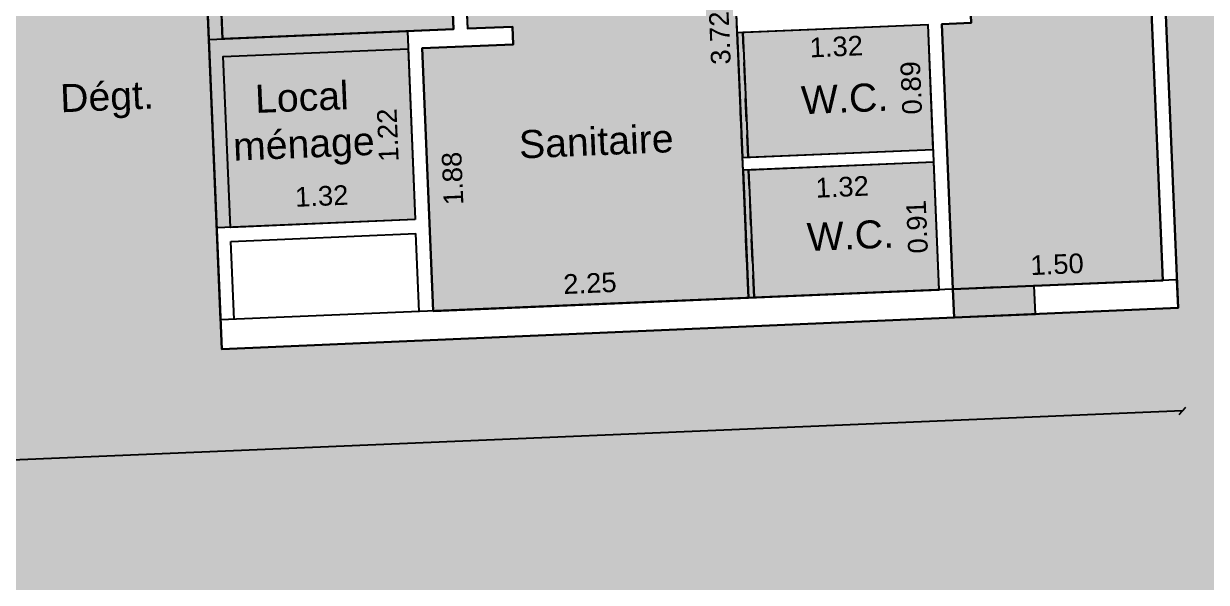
# Model space of a CAD drawing. Header units: metres. Extents: x -153 to -26, y 14 to 85.
# Drawn here: x -82.44 to -74.01, y 20.43 to 24.42 of the extents above; entities that cross this region are included whole.
import ezdxf

# ---------------------------------------------------------------- set-up
doc = ezdxf.new("R2010")
doc.units = ezdxf.units.M
doc.linetypes.add('CACHE2', pattern=[4.7625, 3.175, -1.5875])
doc.layers.get('0').update_dxf_attribs({"lineweight": 0})
for name, color, linetype in [('GEX_BAT_cloison', 2, 'Continuous'), ('GEX_BAT_linteau_cloison', 3, 'CACHE2'), ('GEX_BAT_linteau_mur', 6, 'CACHE2'), ('GEX_BAT_mur', 1, 'Continuous'), ('GEX_MEP_txt_cot_plani', 30, 'Continuous'), ('GEX_MEP_txt_designation', 7, 'Continuous')]:
    doc.layers.add(name, color=color, linetype=linetype)
for name, color, linetype, true_color in [('GEX_EDS_sdp_7-lt', 150, 'Continuous', 0x007fff), ('GEX_EDS_su_bureau', 7, 'Continuous', 0xffdf7f), ('GEX_EDS_su_circ_gene', 7, 'Continuous', 0x33cc00), ('GEX_EDS_su_loc_entretien', 7, 'Continuous', 0xb2618a), ('GEX_EDS_su_ltg', 150, 'Continuous', 0x007fff), ('GEX_EDS_su_sanitaires', 7, 'Continuous', 0xb8ffff), ('GEX_EDS_sun_bureau', 7, 'Continuous', 0xffdf7f), ('GEX_EDS_sun_circ_gene', 7, 'Continuous', 0x33cc00), ('GEX_EDS_sun_loc_entretien', 7, 'Continuous', 0xb2618a), ('GEX_EDS_sun_ltg', 150, 'Continuous', 0x007fff), ('GEX_EDS_sun_sanitaires', 7, 'Continuous', 0xb8ffff)]:
    doc.layers.add(name, color=color, linetype=linetype, true_color=true_color)
doc.styles.add('G100TXT-cote', font='swissl.ttf')
doc.styles.add('G100TXT-droit', font='swissl.ttf', dxfattribs={"height": 0.2})
doc.dimstyles.new('G100COT-attach', dxfattribs={"dimtxt": 0.14, "dimasz": 0.05, "dimexe": 0.18, "dimexo": 0.2, "dimgap": 0.09, "dimtad": 0, "dimzin": 0, "dimdsep": 46, "dimtxsty": 'G100TXT-cote', "dimblk1": 'OBLIQUE', "dimblk2": 'OBLIQUE', "dimsah": 1, "dimcen": 0.09, "dimse1": 1, "dimse2": 1, "dimclrd": 252, "dimaunit": 2, "dimadec": 3, "dimazin": 0, "dimtfac": 1, "dimtix": 1, "dimtofl": 0, "dimtmove": 0, "dimatfit": 3, "dimldrblk": 'OBLIQUE', "dimfxl": 0.18, "dimtolj": 1, "dimtzin": 0, "dimarcsym": 0})
doc.dimstyles.new('G100COT-libre', dxfattribs={"dimtxt": 0.14, "dimasz": 0.18, "dimexe": 0.18, "dimexo": 0.2, "dimgap": 0.09, "dimtad": 0, "dimzin": 0, "dimdsep": 46, "dimtxsty": 'G100TXT-cote', "dimblk1": 'OBLIQUE', "dimblk2": 'OBLIQUE', "dimsah": 1, "dimcen": 0.09, "dimse1": 1, "dimse2": 1, "dimsd1": 1, "dimsd2": 1, "dimclrd": 252, "dimaunit": 2, "dimadec": 3, "dimazin": 0, "dimtfac": 1, "dimtix": 1, "dimtofl": 0, "dimtmove": 0, "dimatfit": 3, "dimldrblk": 'OBLIQUE', "dimfxl": 0.18, "dimtolj": 1, "dimtzin": 0, "dimarcsym": 0})

# ---------------------------------------------------------------- blocks, each defined once
blk = doc.blocks.new('_OBLIQUE')
at = {"color": 0, "linetype": 'ByBlock'}
blk.add_line((-0.5, -0.5), (0.5, 0.5), dxfattribs=at)
blk = doc.blocks.new('*D47')
at = {"layer": 'GEX_MEP_txt_cot_plani', "color": 252, "lineweight": -2, "transparency": 16777216}
for p, q in [((-74.1773, 21.6547), (-86.0098, 21.1548)), ((-98.473, 20.6283), (-86.6405, 21.1282))]:
    blk.add_line(p, q, dxfattribs=at)
at = {"layer": 'GEX_MEP_txt_cot_plani', "color": 252, "lineweight": -2, "ltscale": 0.05, "transparency": 16777216, "xscale": 0.05, "yscale": 0.05, "zscale": 0.05}
for p, rotation in [((-74.1773, 21.6547), 2.419088779487464), ((-98.473, 20.6283), 182.4190887794875)]:
    blk.add_blockref('_OBLIQUE', p, dxfattribs=dict(at, rotation=rotation))
at = {"layer": 'GEX_MEP_txt_cot_plani', "color": 0, "ltscale": 0.05, "transparency": 16777216, "insert": (-86.3252, 21.1415), "char_height": 0.14, "attachment_point": 5, "rotation": 2.41909, "style": 'G100TXT-cote'}
blk.add_mtext('\\A1;24.32', dxfattribs=at)
blk = doc.blocks.new('*D115')
at = {"layer": 'GEX_MEP_txt_cot_plani', "color": 0, "ltscale": 0.05, "transparency": 16777216, "insert": (-75.0713, 22.699), "char_height": 0.14, "attachment_point": 5, "rotation": 2.40631, "style": 'G100TXT-cote'}
blk.add_mtext('\\A1;1.50', dxfattribs=at)
blk = doc.blocks.new('*D118')
at = {"layer": 'GEX_MEP_txt_cot_plani', "color": 0, "ltscale": 0.05, "transparency": 16777216, "insert": (-76.6461, 24.2517), "char_height": 0.14, "attachment_point": 5, "rotation": 2.40627, "style": 'G100TXT-cote'}
blk.add_mtext('\\A1;1.32', dxfattribs=at)
blk = doc.blocks.new('*D119')
at = {"layer": 'GEX_MEP_txt_cot_plani', "color": 0, "ltscale": 0.05, "transparency": 16777216, "insert": (-76.604, 23.251), "char_height": 0.14, "attachment_point": 5, "rotation": 2.40627, "style": 'G100TXT-cote'}
blk.add_mtext('\\A1;1.32', dxfattribs=at)
blk = doc.blocks.new('*D120')
at = {"layer": 'GEX_MEP_txt_cot_plani', "color": 0, "ltscale": 0.05, "transparency": 16777216, "insert": (-76.1108, 23.9579), "char_height": 0.14, "attachment_point": 5, "rotation": 92.40627, "style": 'G100TXT-cote'}
blk.add_mtext('\\A1;0.89', dxfattribs=at)
blk = doc.blocks.new('*D121')
at = {"layer": 'GEX_MEP_txt_cot_plani', "color": 0, "ltscale": 0.05, "transparency": 16777216, "insert": (-76.0691, 22.9667), "char_height": 0.14, "attachment_point": 5, "rotation": 92.40629, "style": 'G100TXT-cote'}
blk.add_mtext('\\A1;0.91', dxfattribs=at)
blk = doc.blocks.new('*D123')
at = {"layer": 'GEX_MEP_txt_cot_plani', "color": 0, "ltscale": 0.05, "transparency": 16777216, "insert": (-79.3817, 23.311), "char_height": 0.14, "attachment_point": 5, "rotation": 92.40628, "style": 'G100TXT-cote'}
blk.add_mtext('\\A1;1.88', dxfattribs=at)
blk = doc.blocks.new('*D124')
at = {"layer": 'GEX_MEP_txt_cot_plani', "color": 0, "ltscale": 0.05, "transparency": 16777216, "insert": (-79.8446, 23.6203), "char_height": 0.14, "attachment_point": 5, "rotation": 92.40623, "style": 'G100TXT-cote'}
blk.add_mtext('\\A1;1.22', dxfattribs=at)
blk = doc.blocks.new('*D125')
at = {"layer": 'GEX_MEP_txt_cot_plani', "color": 0, "ltscale": 0.05, "transparency": 16777216, "insert": (-80.3156, 23.1859), "char_height": 0.14, "attachment_point": 5, "rotation": 2.40629, "style": 'G100TXT-cote'}
blk.add_mtext('\\A1;1.32', dxfattribs=at)
blk = doc.blocks.new('*D126')
at = {"layer": 'GEX_MEP_txt_cot_plani', "color": 0, "ltscale": 0.05, "transparency": 16777216, "insert": (-77.4753, 24.3133), "char_height": 0.14, "attachment_point": 5, "rotation": 92.40629, "style": 'G100TXT-cote'}
blk.add_mtext('\\A1;3.72', dxfattribs=at)
blk = doc.blocks.new('*D127')
at = {"layer": 'GEX_MEP_txt_cot_plani', "color": 0, "ltscale": 0.05, "transparency": 16777216, "insert": (-79.6383, 26.1319), "char_height": 0.14, "attachment_point": 5, "rotation": 92.40631, "style": 'G100TXT-cote'}
blk.add_mtext('\\A1;3.53', dxfattribs=at)
blk = doc.blocks.new('*D133')
at = {"layer": 'GEX_MEP_txt_cot_plani', "color": 0, "ltscale": 0.05, "transparency": 16777216, "insert": (-74.5661, 25.3427), "char_height": 0.14, "attachment_point": 5, "rotation": 92.40629, "style": 'G100TXT-cote'}
blk.add_mtext('\\A1;5.53', dxfattribs=at)
blk = doc.blocks.new('*D135')
at = {"layer": 'GEX_MEP_txt_cot_plani', "color": 0, "ltscale": 0.05, "transparency": 16777216, "insert": (-78.4028, 22.5642), "char_height": 0.14, "attachment_point": 5, "rotation": 2.40629, "style": 'G100TXT-cote'}
blk.add_mtext('\\A1;2.25', dxfattribs=at)

msp = doc.modelspace()

# ---------------------------------------------------------------- hatches: boundary and pattern name
at = {"layer": 'GEX_EDS_sdp_7-lt', "ltscale": 0.05}
msp.add_hatch(color=256, dxfattribs=at).paths.add_polyline_path([(-75.8362, 28.0576), (-74.5489, 28.1117), (-74.3166, 22.5848), (-75.8137, 22.5221), (-75.8932, 24.4125), (-75.6834, 24.4213)])
at = {"layer": 'GEX_EDS_su_bureau', "ltscale": 0.05}
h = msp.add_hatch(color=256, dxfattribs=at)
edge = h.paths.add_edge_path()
edge.add_line((-98.6128, 21.5811), (-98.5364, 19.7639))
edge.add_line((-98.5364, 19.7639), (-94.5619, 19.9333))
edge.add_line((-94.5619, 19.9333), (-94.3517, 14.9291))
edge.add_line((-94.3517, 14.9291), (-88.217, 15.1866))
edge.add_line((-88.217, 15.1866), (-88.2388, 15.7065))
edge.add_line((-88.2388, 15.7065), (-81.1201, 16.0057))
edge.add_line((-81.1201, 16.0057), (-74.426, 16.287))
edge.add_line((-74.426, 16.287), (-69.0308, 16.5137))
edge.add_line((-69.0308, 16.5137), (-63.6355, 16.7404))
edge.add_line((-63.6355, 16.7404), (-58.2403, 16.9671))
edge.add_line((-58.2403, 16.9671), (-52.8451, 17.1936))
edge.add_line((-52.8451, 17.1936), (-44.7522, 17.5339))
edge.add_line((-44.7522, 17.5339), (-40.6558, 17.7044))
edge.add_line((-40.6558, 17.7044), (-37.9582, 17.8194))
edge.add_line((-37.9582, 17.8194), (-33.9617, 17.9856))
edge.add_line((-33.9617, 17.9856), (-32.5629, 18.0444))
edge.add_line((-32.5629, 18.0444), (-31.2641, 18.1007))
edge.add_line((-31.2641, 18.1007), (-29.8654, 18.1595))
edge.add_line((-29.8654, 18.1595), (-26.0038, 18.3208))
edge.add_line((-26.0038, 18.3208), (-27.842, 26.6774))
edge.add_arc((-39.6888, 24.0714), 12.13, 12.40574, 92.40574)
edge.add_line((-40.1979, 36.1907), (-67.0658, 35.062))
edge.add_line((-67.0658, 35.062), (-67.0743, 35.2318))
edge.add_line((-67.0743, 35.2318), (-68.3119, 35.1798))
edge.add_line((-68.3119, 35.1798), (-68.3048, 35.0099))
edge.add_line((-68.3048, 35.0099), (-76.5742, 34.6625))
edge.add_line((-76.5742, 34.6625), (-76.4241, 31.089))
edge.add_line((-76.4241, 31.089), (-74.5772, 31.1666))
edge.add_line((-74.5772, 31.1666), (-74.4574, 28.3157))
edge.add_line((-74.4574, 28.3157), (-74.2083, 22.3892))
edge.add_line((-74.2083, 22.3892), (-81.0284, 22.0945))
edge.add_line((-81.0284, 22.0945), (-81.1615, 25.2617))
edge.add_line((-81.1615, 25.2617), (-82.8799, 25.1894))
edge.add_line((-82.8799, 25.1894), (-82.7468, 22.0224))
edge.add_line((-82.7468, 22.0224), (-83.0465, 22.0094))
edge.add_line((-83.0465, 22.0094), (-83.0549, 22.2086))
edge.add_line((-83.0549, 22.2086), (-84.054, 22.1666))
edge.add_line((-84.054, 22.1666), (-84.0457, 21.9678))
edge.add_line((-84.0457, 21.9678), (-93.8371, 21.5563))
edge.add_line((-93.8371, 21.5563), (-96.3349, 21.4514))
edge.add_line((-96.3349, 21.4514), (-96.3443, 21.6765))
edge.add_line((-96.3443, 21.6765), (-98.6128, 21.5811))
h.paths.add_polyline_path([(-64.0091, 29.0555), (-63.7477, 22.821), (-47.5814, 23.4986), (-47.8433, 29.7331), (-51.4301, 29.5828), (-51.4217, 29.383), (-52.4208, 29.3411), (-52.4292, 29.5409), (-57.0132, 29.3487), (-57.0006, 29.049), (-57.9998, 29.0071), (-58.0124, 29.3072)], flags=16)
edge = h.paths.add_edge_path(flags=16)
edge.add_arc((-39.6079, 24.2016), 0.35, 0, 180)
edge.add_arc((-39.6079, 24.2016), 0.35, 180, 360)
edge = h.paths.add_edge_path(flags=16)
edge.add_arc((-34.4475, 24.4267), 0.35, 0, 180)
edge.add_arc((-34.4475, 24.4267), 0.35, 180, 360)
edge = h.paths.add_edge_path(flags=16)
edge.add_arc((-34.3172, 34.4951), 0.25, 180, 360)
edge.add_arc((-34.3172, 34.4951), 0.25, 0, 180)
edge = h.paths.add_edge_path(flags=16)
edge.add_arc((-27.7997, 24.6837), 0.25, 0, 180)
edge.add_arc((-27.7997, 24.6837), 0.25, 180, 360)
edge = h.paths.add_edge_path(flags=16)
edge.add_arc((-29.7944, 30.5219), 0.25, 180, 360)
edge.add_arc((-29.7944, 30.5219), 0.25, 360, 540)
edge = h.paths.add_edge_path(flags=16)
edge.add_arc((-71.9751, 22.8742), 0.25, 180, 360)
edge.add_arc((-71.9751, 22.8742), 0.25, 360, 540)
edge = h.paths.add_edge_path(flags=16)
edge.add_arc((-72.2035, 28.3094), 0.25, 180, 360)
edge.add_arc((-72.2035, 28.3094), 0.25, 0, 180)
edge = h.paths.add_edge_path(flags=16)
edge.add_arc((-40.0903, 35.8143), 0.25, 180, 360)
edge.add_arc((-40.0903, 35.8143), 0.25, 360, 540)
edge = h.paths.add_edge_path(flags=16)
edge.add_arc((-48.1852, 35.5241), 0.2, 180, 360)
edge.add_arc((-48.1852, 35.5241), 0.2, 0, 180)
edge = h.paths.add_edge_path(flags=16)
edge.add_arc((-64.371, 34.8443), 0.2, 180, 360)
edge.add_arc((-64.371, 34.8443), 0.2, 360, 540)
edge = h.paths.add_edge_path(flags=16)
edge.add_arc((-56.2781, 35.1842), 0.2, 180, 360)
edge.add_arc((-56.2781, 35.1842), 0.2, 0, 180)
edge = h.paths.add_edge_path(flags=16)
edge.add_arc((-72.4638, 34.5039), 0.2, 180, 360)
edge.add_arc((-72.4638, 34.5039), 0.2, 360, 540)
at = {"layer": 'GEX_EDS_su_circ_gene', "ltscale": 0.05}
msp.add_hatch(color=256, dxfattribs=at).paths.add_polyline_path([(-81.2694, 27.8294), (-81.1212, 24.3031), (-79.3747, 24.3765), (-79.4012, 25.006), (-79.3033, 25.0101), (-79.3489, 26.0958), (-79.4468, 26.0917), (-79.4509, 26.1897), (-79.353, 26.1938), (-79.3986, 27.2778), (-79.4965, 27.2737), (-79.5229, 27.9031), (-79.7527, 27.893)])
at = {"layer": 'GEX_EDS_su_loc_entretien', "ltscale": 0.05}
msp.add_hatch(color=256, dxfattribs=at).paths.add_polyline_path([(-81.1212, 24.3031), (-81.0647, 22.9589), (-79.648, 23.0184), (-79.7044, 24.3627)])
at = {"layer": 'GEX_EDS_su_ltg', "ltscale": 0.05}
msp.add_hatch(color=256, dxfattribs=at).paths.add_polyline_path([(-75.805, 22.3202), (-75.2258, 22.3446), (-75.2342, 22.5463), (-74.3166, 22.5848), (-74.5489, 28.1117), (-75.8362, 28.0576), (-75.6834, 24.4213), (-75.8932, 24.4125), (-75.8137, 22.5221)])
at = {"layer": 'GEX_EDS_su_sanitaires', "ltscale": 0.05}
for points in [[(-79.5992, 24.2407), (-79.5205, 22.3664), (-79.5205, 22.3662), (-77.2724, 22.4606), (-77.4286, 26.1765), (-79.3489, 26.0958), (-79.2768, 24.3806), (-78.9551, 24.3941), (-78.9498, 24.268)], [(-77.3519, 24.3512), (-77.3145, 23.4619), (-75.9537, 23.5191), (-75.9911, 24.4083), (-77.3119, 24.3528)], [(-77.3107, 23.37), (-77.2724, 22.4606), (-75.9116, 22.5178), (-75.9117, 22.518), (-75.9499, 23.4272)]]:
    msp.add_hatch(color=256, dxfattribs=at).paths.add_polyline_path(points)
at = {"layer": 'GEX_EDS_sun_bureau', "ltscale": 0.05}
h = msp.add_hatch(color=256, dxfattribs=at)
edge = h.paths.add_edge_path()
edge.add_line((-98.5134, 21.5854), (-96.3443, 21.6765))
edge.add_line((-96.3443, 21.6765), (-96.3349, 21.4514))
edge.add_line((-96.3349, 21.4514), (-93.8371, 21.5563))
edge.add_line((-93.8371, 21.5563), (-82.7468, 22.0224))
edge.add_line((-82.7468, 22.0224), (-82.8757, 25.0895))
edge.add_line((-82.8757, 25.0895), (-81.1573, 25.1617))
edge.add_line((-81.1573, 25.1617), (-81.0284, 22.0945))
edge.add_line((-81.0284, 22.0945), (-74.2083, 22.3892))
edge.add_line((-74.2083, 22.3892), (-74.4574, 28.3157))
edge.add_line((-74.4574, 28.3157), (-74.5772, 31.1666))
edge.add_line((-74.5772, 31.1666), (-76.3242, 31.0932))
edge.add_line((-76.3242, 31.0932), (-76.4743, 34.6667))
edge.add_line((-76.4743, 34.6667), (-68.3048, 35.0099))
edge.add_line((-68.3048, 35.0099), (-68.3119, 35.1798))
edge.add_line((-68.3119, 35.1798), (-67.073, 35.2318))
edge.add_line((-67.073, 35.2318), (-67.0658, 35.062))
edge.add_line((-67.0658, 35.062), (-40.1979, 36.1907))
edge.add_arc((-39.6888, 24.0714), 12.13, 12.40574, 92.40574, ccw=False)
edge.add_line((-27.842, 26.6774), (-26.0038, 18.3208))
edge.add_line((-26.0038, 18.3208), (-29.8654, 18.1595))
edge.add_line((-29.8654, 18.1595), (-31.2641, 18.1007))
edge.add_line((-31.2641, 18.1007), (-32.5629, 18.0444))
edge.add_line((-32.5629, 18.0444), (-33.9617, 17.9856))
edge.add_line((-33.9617, 17.9856), (-37.9582, 17.8194))
edge.add_line((-37.9582, 17.8194), (-40.6558, 17.7044))
edge.add_line((-40.6558, 17.7044), (-44.7522, 17.5339))
edge.add_line((-44.7522, 17.5339), (-52.8451, 17.1936))
edge.add_line((-52.8451, 17.1936), (-58.2403, 16.9671))
edge.add_line((-58.2403, 16.9671), (-63.6355, 16.7404))
edge.add_line((-63.6355, 16.7404), (-69.0308, 16.5137))
edge.add_line((-69.0308, 16.5137), (-74.426, 16.287))
edge.add_line((-74.426, 16.287), (-81.1201, 16.0057))
edge.add_line((-81.1201, 16.0057), (-88.2388, 15.7065))
edge.add_line((-88.2388, 15.7065), (-88.217, 15.1866))
edge.add_line((-88.217, 15.1866), (-94.2616, 14.9329))
edge.add_line((-94.2616, 14.9329), (-94.4757, 20.0282))
edge.add_line((-94.4757, 20.0282), (-98.4409, 19.8592))
edge.add_line((-98.4409, 19.8592), (-98.5134, 21.5854))
h.paths.add_polyline_path([(-64.0091, 29.0555), (-47.8433, 29.7331), (-47.5814, 23.4986), (-63.7477, 22.821)], flags=16)
edge = h.paths.add_edge_path(flags=16)
edge.add_arc((-72.4638, 34.5039), 0.2, 0, 180)
edge.add_arc((-72.4638, 34.5039), 0.2, 180, 360)
edge = h.paths.add_edge_path(flags=16)
edge.add_arc((-64.371, 34.8443), 0.2, 0, 180)
edge.add_arc((-64.371, 34.8443), 0.2, 180, 360)
edge = h.paths.add_edge_path(flags=16)
edge.add_arc((-56.2781, 35.1842), 0.2, 0, 180)
edge.add_arc((-56.2781, 35.1842), 0.2, 180, 360)
edge = h.paths.add_edge_path(flags=16)
edge.add_arc((-48.1852, 35.5241), 0.2, 0, 180)
edge.add_arc((-48.1852, 35.5241), 0.2, 180, 360)
edge = h.paths.add_edge_path(flags=16)
edge.add_arc((-71.9751, 22.8742), 0.25, 0, 180)
edge.add_arc((-71.9751, 22.8742), 0.25, 180, 360)
edge = h.paths.add_edge_path(flags=16)
edge.add_arc((-72.2035, 28.3094), 0.25, 0, 180)
edge.add_arc((-72.2035, 28.3094), 0.25, 180, 360)
edge = h.paths.add_edge_path(flags=16)
edge.add_arc((-34.3172, 34.4951), 0.25, 0, 180)
edge.add_arc((-34.3172, 34.4951), 0.25, 180, 360)
edge = h.paths.add_edge_path(flags=16)
edge.add_arc((-40.0903, 35.8143), 0.25, 0, 180)
edge.add_arc((-40.0903, 35.8143), 0.25, 180, 360)
edge = h.paths.add_edge_path(flags=16)
edge.add_arc((-29.7944, 30.5219), 0.25, 0, 180)
edge.add_arc((-29.7944, 30.5219), 0.25, 180, 360)
edge = h.paths.add_edge_path(flags=16)
edge.add_arc((-27.7997, 24.6837), 0.25, 0, 360)
edge = h.paths.add_edge_path(flags=16)
edge.add_arc((-34.4475, 24.4267), 0.35, 0, 360)
edge = h.paths.add_edge_path(flags=16)
edge.add_arc((-39.6079, 24.2016), 0.35, 0, 360)
at = {"layer": 'GEX_EDS_sun_circ_gene', "ltscale": 0.05}
msp.add_hatch(color=256, dxfattribs=at).paths.add_polyline_path([(-81.1715, 27.8335), (-81.0233, 24.3072), (-79.3747, 24.3765), (-79.5229, 27.9031), (-79.7527, 27.893)])
at = {"layer": 'GEX_EDS_sun_loc_entretien', "ltscale": 0.05}
msp.add_hatch(color=256, dxfattribs=at).paths.add_polyline_path([(-81.018, 24.1811), (-80.9668, 22.963), (-79.648, 23.0184), (-79.6991, 24.2365)])
at = {"layer": 'GEX_EDS_sun_ltg', "ltscale": 0.05}
msp.add_hatch(color=256, dxfattribs=at).paths.add_polyline_path([(-75.8932, 24.4125), (-75.8137, 22.5221), (-75.8137, 22.5219), (-74.3166, 22.5848), (-74.5489, 28.1117), (-75.8362, 28.0576), (-75.6834, 24.4213)])
at = {"layer": 'GEX_EDS_sun_sanitaires', "ltscale": 0.05}
for points in [[(-79.5992, 24.2407), (-79.5205, 22.3664), (-79.5205, 22.3662), (-77.2724, 22.4606), (-77.4286, 26.1765), (-79.3489, 26.0958), (-79.2768, 24.3806), (-78.9551, 24.3941), (-78.9498, 24.268)], [(-77.3119, 24.3528), (-77.2746, 23.4636), (-75.9537, 23.5191), (-75.9911, 24.4083)], [(-77.2707, 23.3717), (-77.2325, 22.4623), (-75.9116, 22.5178), (-75.9117, 22.518), (-75.9499, 23.4272)]]:
    msp.add_hatch(color=256, dxfattribs=at).paths.add_polyline_path(points)

# ---------------------------------------------------------------- linework, layer by layer
at = {"layer": 'GEX_BAT_cloison'}
for p, q in [((-81.0233, 24.3072, 0), (-81.1106, 26.3848, 0)), ((-77.3519, 24.3512, 0), (-77.3879, 25.2078, 0)), ((-79.4015, 25.0133, 0), (-79.3747, 24.3765, 0)), ((-79.3033, 25.0101, 0), (-79.2768, 24.3806, 0)), ((-78.9498, 24.268, 0), (-78.9551, 24.3941, 0)), ((-75.9911, 24.4083, 0), (-77.3519, 24.3512, 0)), ((-79.3747, 24.3765, 0), (-81.0233, 24.3072, 0)), ((-81.018, 24.1811, 0), (-79.6991, 24.2365, 0)), ((-79.6991, 24.2365, 0), (-79.648, 23.0184, 0)), ((-79.5992, 24.2407, 0), (-78.9498, 24.268, 0)), ((-79.5205, 22.3664, 0), (-79.5992, 24.2407, 0)), ((-77.3107, 23.37, 0), (-77.3145, 23.4619, 0)), ((-79.648, 23.0184, 0), (-80.9668, 22.963, 0))]:
    msp.add_line(p, q, dxfattribs=at)
at = {"layer": 'GEX_BAT_cloison', "linetype": 'CACHE2'}
msp.add_line((-80.9626, 22.8631, 0), (-79.6438, 22.9185, 0), dxfattribs=at)
at = {"layer": 'GEX_BAT_cloison', "elevation": 0}
for points in [[(-74.4574, 28.3157), (-74.2167, 22.589)], [(-74.5489, 28.1117), (-74.3166, 22.5848)], [(-75.8137, 22.5219), (-75.8932, 24.4125), (-75.6834, 24.4213), (-75.8362, 28.0576)], [(-81.0371, 22.3024), (-81.1573, 25.1617)], [(-78.9551, 24.3941), (-79.2768, 24.3806)], [(-75.9117, 22.518), (-75.9911, 24.4083)], [(-80.9668, 22.963), (-81.018, 24.1811)], [(-77.3145, 23.4619), (-75.9537, 23.5191)], [(-75.9499, 23.4272), (-77.3107, 23.37)]]:
    msp.add_lwpolyline(points, dxfattribs=at)
at = {"layer": 'GEX_BAT_cloison', "linetype": 'CACHE2', "elevation": 0}
for points in [[(-80.9392, 22.3066), (-80.9626, 22.8631)], [(-79.6204, 22.3622), (-79.6438, 22.9185)]]:
    msp.add_lwpolyline(points, dxfattribs=at)
at = {"layer": 'GEX_BAT_linteau_cloison', "ltscale": 0.05}
for p, q in [((-77.3145, 23.4619, 0), (-77.3519, 24.3512, 0)), ((-77.2746, 23.4636, 0), (-77.3119, 24.3528, 0)), ((-77.2724, 22.4606, 0), (-77.3107, 23.37, 0)), ((-77.2325, 22.4623, 0), (-77.2707, 23.3717, 0))]:
    msp.add_line(p, q, dxfattribs=at)
at = {"layer": 'GEX_BAT_linteau_mur', "ltscale": 0.05}
for p, q in [((-75.2342, 22.5463, 0), (-75.8137, 22.5219, 0)), ((-75.805, 22.3202, 0), (-75.2258, 22.3452, 0))]:
    msp.add_line(p, q, dxfattribs=at)
at = {"layer": 'GEX_BAT_mur'}
for p, q in [((-75.8137, 22.5219, 0), (-81.0371, 22.3024, 0)), ((-74.2167, 22.589, 0), (-75.2342, 22.5463, 0)), ((-74.2083, 22.3892, 0), (-74.2167, 22.589, 0)), ((-75.2258, 22.3452, 0), (-74.2083, 22.3892, 0)), ((-81.0371, 22.3024, 0), (-81.0284, 22.0945, 0)), ((-81.0284, 22.0945, 0), (-75.805, 22.3202, 0))]:
    msp.add_line(p, q, dxfattribs=at)
at = {"layer": 'GEX_BAT_mur', "elevation": 0}
for points in [[(-75.8053, 22.3202), (-75.8137, 22.5219)], [(-75.2258, 22.3446), (-75.2342, 22.5463)]]:
    msp.add_lwpolyline(points, dxfattribs=at)
at = {"layer": 'GEX_EDS_sdp_7-lt', "ltscale": 0.05, "elevation": 0}
msp.add_lwpolyline([(-75.8362, 28.0576), (-74.5489, 28.1117), (-74.3166, 22.5848), (-75.8137, 22.5221), (-75.8932, 24.4125), (-75.6834, 24.4213)], close=True, dxfattribs=at)
at = {"layer": 'GEX_EDS_su_bureau', "ltscale": 0.05}
msp.add_lwpolyline([(-67.0743, 35.2318), (-68.3119, 35.1798), (-68.3048, 35.0099), (-76.5742, 34.6625), (-76.4241, 31.089), (-74.5772, 31.1666), (-74.4574, 28.3157), (-74.2083, 22.3892), (-81.0284, 22.0945), (-81.1615, 25.2617), (-82.8799, 25.1894)], dxfattribs=at)
at = {"layer": 'GEX_EDS_su_circ_gene', "ltscale": 0.05}
msp.add_lwpolyline([(-81.2694, 27.8294), (-81.1212, 24.3031), (-79.3747, 24.3765), (-79.4012, 25.006), (-79.3033, 25.0101), (-79.3489, 26.0958), (-79.4468, 26.0917), (-79.4509, 26.1897), (-79.353, 26.1938), (-79.3986, 27.2778), (-79.4965, 27.2737), (-79.5229, 27.9031), (-79.7527, 27.893)], close=True, dxfattribs=at)
at = {"layer": 'GEX_EDS_su_loc_entretien', "ltscale": 0.05, "elevation": 0}
msp.add_lwpolyline([(-79.648, 23.0184), (-81.0647, 22.9589), (-81.1212, 24.3031), (-79.7044, 24.3627)], close=True, dxfattribs=at)
at = {"layer": 'GEX_EDS_su_ltg', "ltscale": 0.05}
msp.add_lwpolyline([(-75.805, 22.3202), (-75.2258, 22.3446), (-75.2342, 22.5463), (-74.3166, 22.5848), (-74.5489, 28.1117), (-75.8362, 28.0576), (-75.6834, 24.4213), (-75.8932, 24.4125), (-75.8137, 22.5221)], close=True, dxfattribs=at)
at = {"layer": 'GEX_EDS_su_sanitaires', "ltscale": 0.05}
for points in [[(-79.5205, 22.3662), (-77.2724, 22.4606), (-77.4286, 26.1765), (-79.3489, 26.0958), (-79.2768, 24.3806), (-78.9551, 24.3941), (-78.9498, 24.268), (-79.5992, 24.2407), (-79.5205, 22.3664)], [(-77.3519, 24.3512), (-77.3145, 23.4619), (-75.9537, 23.5191), (-75.9911, 24.4083), (-77.3119, 24.3528)], [(-77.2724, 22.4606), (-75.9116, 22.5178), (-75.9117, 22.518), (-75.9499, 23.4272), (-77.3107, 23.37)]]:
    msp.add_lwpolyline(points, close=True, dxfattribs=at)
at = {"layer": 'GEX_EDS_sun_bureau', "ltscale": 0.05, "elevation": 0}
msp.add_lwpolyline([(-82.8757, 25.0895), (-81.1573, 25.1617), (-81.0284, 22.0945), (-74.2083, 22.3892), (-74.4574, 28.3157), (-74.5772, 31.1666), (-76.3242, 31.0932), (-76.4743, 34.6667), (-68.3048, 35.0099), (-68.3119, 35.1798), (-67.073, 35.2318)], dxfattribs=at)
at = {"layer": 'GEX_EDS_sun_circ_gene', "ltscale": 0.05}
msp.add_lwpolyline([(-81.1715, 27.8335), (-81.0233, 24.3072), (-79.3747, 24.3765), (-79.5229, 27.9031), (-79.7527, 27.893)], close=True, dxfattribs=at)
at = {"layer": 'GEX_EDS_sun_loc_entretien', "ltscale": 0.05, "elevation": 0}
msp.add_lwpolyline([(-79.648, 23.0184), (-80.9668, 22.963), (-81.018, 24.1811), (-79.6991, 24.2365)], close=True, dxfattribs=at)
at = {"layer": 'GEX_EDS_sun_ltg', "ltscale": 0.05}
msp.add_lwpolyline([(-75.8137, 22.5219), (-74.3166, 22.5848), (-74.5489, 28.1117), (-75.8362, 28.0576), (-75.6834, 24.4213), (-75.8932, 24.4125), (-75.8137, 22.5221)], close=True, dxfattribs=at)
at = {"layer": 'GEX_EDS_sun_sanitaires', "ltscale": 0.05}
for points in [[(-79.5205, 22.3662), (-77.2724, 22.4606), (-77.4286, 26.1765), (-79.3489, 26.0958), (-79.2768, 24.3806), (-78.9551, 24.3941), (-78.9498, 24.268), (-79.5992, 24.2407), (-79.5205, 22.3664)], [(-77.3119, 24.3528), (-77.2746, 23.4636), (-75.9537, 23.5191), (-75.9911, 24.4083), (-77.3119, 24.3528)], [(-77.2325, 22.4623), (-75.9116, 22.5178), (-75.9117, 22.518), (-75.9499, 23.4272), (-77.2707, 23.3717)]]:
    msp.add_lwpolyline(points, close=True, dxfattribs=at)

# ---------------------------------------------------------------- texts
at = {"layer": 'GEX_MEP_txt_designation', "char_height": 0.2, "attachment_point": 5, "style": 'G100TXT-droit'}
for s, insert, width, rotation in [('Dégt.', (-81.8462, 23.8668, 0), 1.550364, 2.40574), ('Local ménage ', (-80.4491, 23.6957, 0), 1.021996, 2.4057), ('W.C.', (-76.5862, 23.8809, 0), 1.021996, 2.4057), ('Sanitaire ', (-78.3577, 23.5753, 0), 1.021996, 2.4057), ('W.C.', (-76.5452, 22.9052, 0), 1.021996, 2.4057)]:
    msp.add_mtext(s, dxfattribs=dict(at, insert=insert, width=width, rotation=rotation))

# ---------------------------------------------------------------- dimensions: what is measured, and where the dimension line sits
at = {"layer": 'GEX_MEP_txt_cot_plani'}
for p1, p2, distance, dimstyle, picture, middle in [((-74.5489, 28.1117, 0), (-74.3166, 22.5848, 0), -0.1334, 'G100COT-libre', '*D133', (-74.5661, 25.3427, 0)), ((-79.5229, 27.9031, 0), (-79.3747, 24.3765, 0), -0.1897, 'G100COT-libre', '*D127', (-79.6383, 26.1319, 0)), ((-77.4286, 26.1765, 0), (-77.2724, 22.4606, 0), -0.1249, 'G100COT-libre', '*D126', (-77.4753, 24.3133, 0)), ((-75.9911, 24.4083, 0), (-77.3119, 24.3528, 0), 0.129, 'G100COT-libre', '*D118', (-76.6461, 24.2517, 0)), ((-75.9911, 24.4083, 0), (-75.9537, 23.5191, 0), -0.1385, 'G100COT-libre', '*D120', (-76.1108, 23.9579, 0)), ((-79.6991, 24.2365, 0), (-79.648, 23.0184, 0), -0.1712, 'G100COT-libre', '*D124', (-79.8446, 23.6203, 0)), ((-79.5205, 22.3664, 0), (-79.5992, 24.2407, 0), -0.1783, 'G100COT-libre', '*D123', (-79.3817, 23.311, 0)), ((-75.9499, 23.4272, 0), (-77.2707, 23.3717, 0), 0.1486, 'G100COT-libre', '*D119', (-76.604, 23.251, 0)), ((-75.9499, 23.4272, 0), (-75.9116, 22.5178, 0), -0.1385, 'G100COT-libre', '*D121', (-76.0691, 22.9667, 0)), ((-79.648, 23.0184, 0), (-80.9668, 22.963, 0), -0.1954, 'G100COT-libre', '*D125', (-80.3156, 23.1859, 0)), ((-75.8137, 22.5219, 0), (-74.3166, 22.5848, 0), 0.1457, 'G100COT-libre', '*D115', (-75.0713, 22.699, 0)), ((-79.5205, 22.3662, 0), (-77.2724, 22.4606, 0), 0.151, 'G100COT-libre', '*D135', (-78.4028, 22.5642)), ((-74.2083, 22.3892, 0), (-98.5041, 21.3628, 0), 0.7352, 'G100COT-attach', '*D47', (-86.3252, 21.1415))]:
    dim = msp.add_aligned_dim(p1=p1, p2=p2, distance=distance, dimstyle=dimstyle, dxfattribs=at)
    dim.commit()
    dim.dimension.update_dxf_attribs({"geometry": picture, "text_midpoint": middle})

doc.saveas('drawing.dxf')
